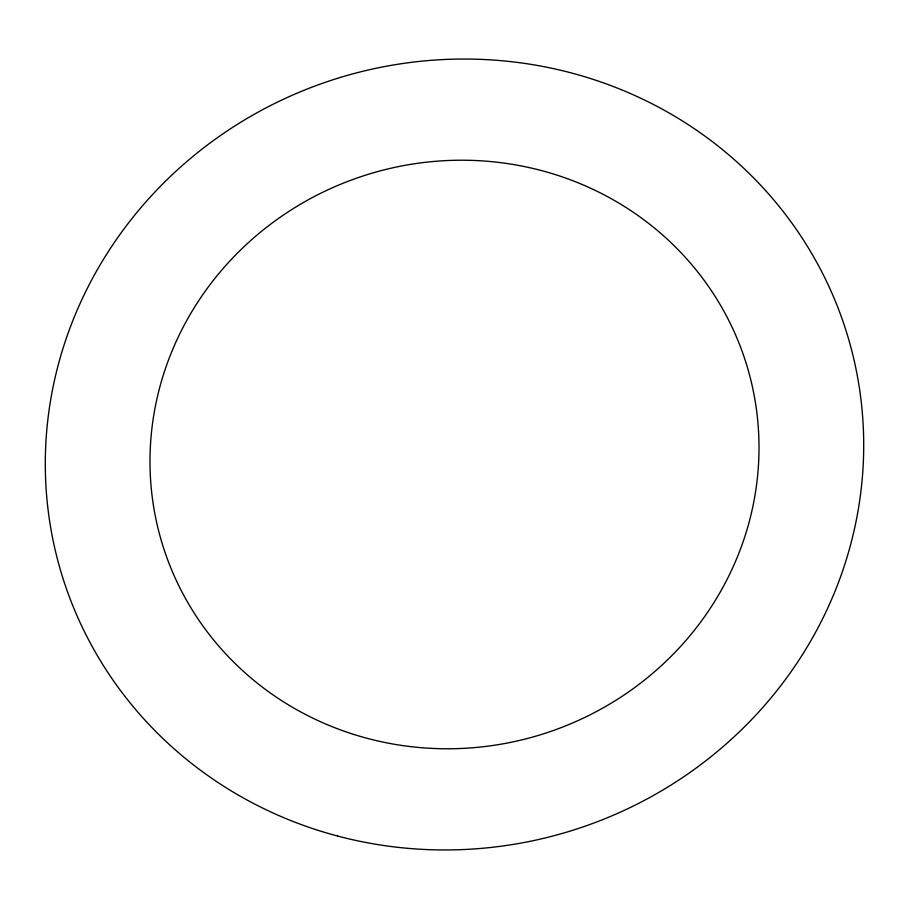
<?xml version="1.0" encoding="UTF-8"?>
<svg xmlns="http://www.w3.org/2000/svg" width="909" height="909" viewBox="0 0 909 909"><rect width="100%" height="100%" fill="white"/><g stroke="black" fill="none" stroke-linecap="round" stroke-linejoin="round"><path stroke-width="1.36" d="M367.691 738.46A305.583 293.152 -17.3 0 0 750.675 379.394A305.583 293.152 -17.3 0 0 245.135 245.646A305.583 293.152 -17.3 0 0 367.691 738.46M337.841 836.098A410.652 393.949 -17.3 0 0 852.506 353.567A410.652 393.949 -17.3 0 0 173.153 173.835A410.652 393.949 -17.3 0 0 337.841 836.098"/></g></svg>
